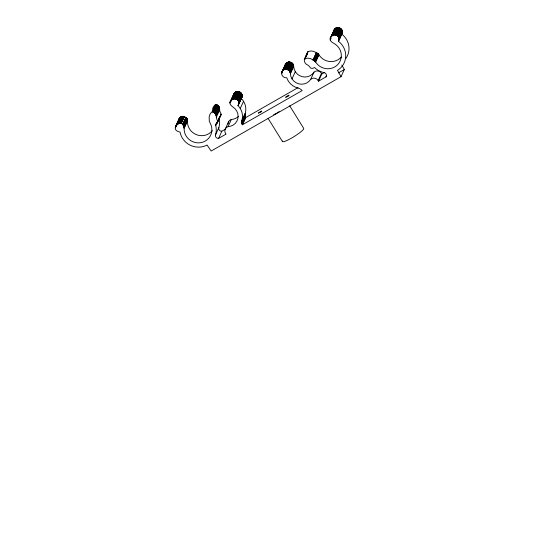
<?xml version="1.0" encoding="UTF-8"?>
<svg xmlns="http://www.w3.org/2000/svg" width="552" height="552" viewBox="0 0 552 552"><rect width="100%" height="100%" fill="white"/><g stroke="black" fill="none" stroke-linecap="round" stroke-linejoin="round"><path stroke-width="0.83" d="M217.529 122.365L215.397 124.359L215.763 125.628A18.388 17.705 24.7 0 1 215.535 134.84A2.794 2.698 24.7 0 0 218.557 138.38L226.058 134.115A17.167 16.532 24.7 0 1 225.589 133.543L225.492 133.349A4.789 4.609 24.7 0 1 228.059 126.643A11.033 10.626 24.7 0 0 237.843 118.735A11.033 10.626 24.7 0 0 232.889 106.991C222.422 99.519 243.032 94.219 238.009 105.66A15.442 14.876 24.7 0 1 242.107 119.846L241.817 122.275L242.356 124.8L302.199 90.542L300.143 88.886L297.783 87.975A15.442 14.876 24.7 0 1 286.75 77.756C283.555 78.384 280.526 74.761 281.955 71.76M233.42 95.737C233.51 88.203 245.833 92.501 241.314 98.47A15.442 14.876 24.7 0 1 245.412 112.656L245.122 115.085L245.661 117.61L242.356 124.8M307.581 53.282L307.899 51.653A8.252 7.949 24.7 0 1 316.289 52.785L318.042 53.765L319.332 55.407A13.972 13.455 24.7 0 0 341.336 57.104M282.024 71.608C283.935 67.309 290.98 69.511 290.407 74.065A11.033 10.626 24.7 0 0 298.798 83.842A11.033 10.626 24.7 0 0 310.693 79.336A4.789 4.609 24.7 0 1 318.049 80.364L318.18 80.537A17.167 16.532 24.7 0 1 318.483 81.206L325.956 76.9A2.794 2.698 24.7 0 0 324.155 72.657A18.388 17.705 24.7 0 1 315.613 68.462L314.626 67.551L312.701 68.358L310.672 68.165A11.033 10.626 24.7 0 0 307.761 65.026C304.821 64.287 302.151 58.457 306.705 58.27A8.252 7.949 24.7 0 1 312.984 59.975L314.737 60.948L316.027 62.597A13.972 13.455 24.7 0 0 337.789 64.549A13.972 13.455 24.7 0 0 334.057 43.491C321.768 37.253 342.005 29.028 338.548 41.372A18.388 17.705 24.7 0 1 337.831 70.18L337.513 70.373L341.046 76.68L211.168 151.027L207.083 145.038L206.752 145.21A18.388 17.705 24.7 0 1 180.049 132.107C167.208 129.354 184.175 115.782 184.126 129.32A13.972 13.455 24.7 0 0 201.625 142.499A13.972 13.455 24.7 0 0 210.195 123.179L209.305 121.302L209.249 119.356A8.252 7.949 24.7 0 1 212.203 111.732L215.508 104.542C218.302 104.749 219.862 107.592 219.661 110.165A11.033 10.626 24.7 0 0 221.152 114.119L221.179 114.16M345.835 58.519A18.388 17.705 24.7 0 0 341.854 34.183C345.248 28.621 334.712 24.495 333.677 31.133M212.341 130.672A13.972 13.455 24.7 0 1 197.05 134.909A13.972 13.455 24.7 0 1 187.432 122.13C189.129 116.431 179.462 113.836 178.717 119.977M212.203 111.732C214.997 111.939 216.556 114.781 216.356 117.355A11.033 10.626 24.7 0 0 217.84 121.302L217.619 122.158M220.924 114.975L221.186 114.119L217.053 123.11M285.26 64.577L284.929 66.537M175.543 126.511L179.414 118.121M175.439 126.946L179.683 117.769M175.391 127.388L179.835 117.604M175.384 127.609L180.166 117.293M175.391 127.836L180.338 117.155M177.213 124.214L180.525 117.024M177.406 124.09L180.711 116.907M177.606 123.979L180.911 116.796M177.806 123.883L181.111 116.693M178.013 123.793L181.318 116.603M178.227 123.717L181.532 116.527M178.441 123.648L181.746 116.458M178.662 123.593L181.967 116.403M178.889 123.544L182.195 116.362M179.11 123.517L182.415 116.327M179.338 123.489L182.65 116.306M179.572 123.482L182.878 116.299M179.8 123.482L183.105 116.299M180.028 123.496L183.333 116.313M180.256 123.524L183.561 116.341M180.483 123.558L183.788 116.375M180.711 123.607L184.016 116.424M180.932 123.669L184.237 116.486M181.153 123.738L184.458 116.555M182.553 124.531L185.858 117.348M182.726 124.683L186.031 117.5M182.891 124.842L186.197 117.659M183.05 125.014L186.355 117.824M183.195 125.187L186.5 118.004M183.333 125.373L186.638 118.183M183.464 125.559L186.769 118.376M183.581 125.752L186.887 118.57M183.692 125.953L186.997 118.77M183.788 126.16L187.093 118.977M183.878 126.373L187.183 119.184M183.947 126.587L187.252 119.398M184.016 126.801L187.321 119.611M184.064 127.022L187.369 119.832M184.106 127.243L187.411 120.053M184.133 127.464L187.438 120.281M184.154 127.912L187.459 120.502M184.147 128.14L187.452 120.95M212.375 111.752L215.68 104.563M212.548 111.78L215.853 104.597M212.713 111.814L216.018 104.632M212.886 111.856L216.191 104.673M213.051 111.904L216.356 104.721M213.217 111.959L216.522 104.77M213.376 112.021L216.681 104.832M213.534 112.084L216.839 104.901M213.693 112.159L216.998 104.97M213.852 112.235L217.157 105.052M213.997 112.318L217.309 105.135M214.148 112.408L217.453 105.225M214.293 112.504L217.598 105.322M214.431 112.608L217.736 105.418M214.569 112.711L217.874 105.522M214.7 112.822L218.005 105.639M214.832 112.939L218.137 105.749M214.956 113.056L218.261 105.874M215.073 113.181L218.378 105.998M215.19 113.312L218.495 106.129M215.294 113.443L218.599 106.26M215.397 113.581L218.702 106.398M215.494 113.726L218.799 106.536M215.59 113.871L218.896 106.681M215.673 114.016L218.978 106.833M215.756 114.167L219.061 106.978M215.832 114.319L219.137 107.136M215.901 114.478L219.206 107.288M215.963 114.637L219.268 107.447M216.067 114.961L219.323 107.605M216.108 115.12L219.413 107.937M216.142 115.285L219.448 108.102M216.17 115.451L219.482 108.268M216.198 115.623L219.503 108.433M216.218 115.954L219.517 108.599M216.329 117.176L219.634 109.986M216.418 123.745L217.412 121.592M218.406 119.432L219.724 116.555M216.591 123.6L217.585 121.44M218.247 120.005L220.834 115.175M215.763 125.628L220.213 116.092M217.309 122.751L221.083 114.554M230.377 101.451L233.965 93.661M230.191 102.092L234.338 93.109M230.143 102.424L234.559 92.853M230.115 102.755L234.8 92.626M230.115 102.92L231.109 100.768M231.626 99.698L234.931 92.515M215.535 134.84L218.84 127.657A18.388 17.705 24.7 0 0 219.068 118.438M231.757 99.595L235.2 92.308M232.033 99.408L235.338 92.218M232.178 99.319L235.483 92.129M232.323 99.236L235.635 92.046M232.475 99.16L235.78 91.97M232.633 99.091L235.939 91.901M232.785 99.022L236.097 91.839M232.951 98.967L236.256 91.777M233.11 98.911L236.415 91.729M233.275 98.87L236.58 91.68M233.441 98.829L236.746 91.646M233.606 98.794L236.911 91.611M233.779 98.773L237.084 91.584M233.951 98.753L237.256 91.563M234.117 98.739L237.422 91.549M234.29 98.732L237.595 91.542M234.462 98.732L237.767 91.542M234.635 98.739L237.94 91.549M234.807 98.753L238.112 91.563M234.98 98.773L238.285 91.584M235.152 98.801L238.457 91.611M235.318 98.829L238.623 91.646M235.49 98.87L238.795 91.68M235.656 98.918L238.961 91.729M235.821 98.967L239.126 91.784M235.98 99.029L239.292 91.839M236.146 99.091L239.451 91.901M236.304 99.16L239.609 91.977M236.456 99.236L239.761 92.053M218.557 138.38L221.863 131.197L225.271 129.258M236.608 99.319L239.913 92.136M236.76 99.408L240.065 92.218M236.905 99.498L240.21 92.315M237.049 99.601L240.355 92.412M237.187 99.705L240.493 92.515M237.319 99.815L240.624 92.626M237.45 99.926L240.755 92.743M237.574 100.043L240.879 92.86M237.698 100.167L241.003 92.984M237.808 100.298L241.114 93.109M237.919 100.43L241.224 93.24M238.022 100.567L241.334 93.378M238.126 100.705L241.431 93.516M225.264 129.009L228.569 121.82M238.222 100.85L241.528 93.661M238.305 100.995L241.61 93.805M238.388 101.147L241.693 93.957M238.464 101.299L241.769 94.109M238.54 101.451L241.845 94.268M238.602 101.609L241.907 94.42M238.657 101.768L241.962 94.585M238.712 101.934L242.017 94.744M238.754 102.092L242.059 94.909M238.795 102.258L242.1 95.075M238.823 102.424L242.128 95.241M238.871 102.762L242.155 95.406M238.878 102.927L242.183 95.737M228.059 126.643L231.364 119.453A11.033 10.626 24.7 0 0 238.25 116.534M238.885 103.265L242.19 95.91M238.857 103.597L242.176 96.241M238.009 105.66L242.142 96.579M238.167 105.46L242.038 97.069M240.251 108.482L243.556 101.292M241.962 120.439L245.267 113.25M241.866 121.047L245.212 113.553M241.831 121.35L245.136 114.16M241.817 121.654L245.122 114.471M241.81 121.964L245.116 114.781M241.817 122.275L245.122 115.085M241.838 122.578L245.143 115.396M241.866 122.889L245.171 115.699M241.914 123.193L245.219 116.01M241.969 123.496L245.274 116.313M242.038 123.8L245.343 116.617M242.114 124.103L245.419 116.914M242.211 124.4L245.516 117.21M242.314 124.69L245.619 117.507M281.782 72.229L285.577 63.991C287.847 60.189 294.244 62.583 293.712 66.875A11.033 10.626 24.7 0 0 302.103 76.652A11.033 10.626 24.7 0 0 313.998 72.153A4.789 4.609 24.7 0 1 321.354 73.174L321.485 73.347A17.167 16.532 24.7 0 1 321.788 74.023L318.483 81.206M281.672 72.719L285.874 63.584M281.63 73.05L286.095 63.335M281.61 73.388L286.343 63.107M281.617 73.554L282.279 72.119M283.162 70.187L286.467 62.997M283.3 70.083L286.743 62.797M283.576 69.897L286.881 62.707M283.721 69.807L287.026 62.624M283.873 69.731L287.178 62.542M284.025 69.656L287.33 62.466M284.176 69.586L287.488 62.404M284.335 69.524L287.64 62.341M284.501 69.469L287.806 62.279M284.659 69.421L287.965 62.231M284.825 69.373L288.13 62.19M284.991 69.338L288.296 62.155M285.163 69.31L288.468 62.121M285.329 69.283L288.634 62.1M285.501 69.269L288.806 62.079M285.674 69.255L288.979 62.072M285.846 69.248L289.151 62.066M286.019 69.255L289.324 62.066M286.191 69.262L289.496 62.072M286.364 69.276L289.669 62.093M286.529 69.297L289.834 62.114M286.702 69.331L290.007 62.141M286.874 69.366L290.179 62.176M287.04 69.407L290.345 62.217M287.206 69.455L290.511 62.266M287.371 69.504L290.676 62.321M287.53 69.566L290.842 62.383M287.695 69.635L291.001 62.445M287.847 69.704L291.159 62.521M288.006 69.787L291.311 62.597M288.158 69.869L291.463 62.68M288.303 69.959L291.608 62.769M288.448 70.056L291.753 62.866M288.592 70.152L291.898 62.969M288.724 70.263L292.036 63.073M288.862 70.373L292.167 63.183M288.986 70.483L292.291 63.301M289.11 70.608L292.415 63.418M289.227 70.732L292.532 63.542M289.345 70.863L292.65 63.673M289.455 70.994L292.76 63.804M289.558 71.132L292.864 63.942M289.655 71.27L292.96 64.087M289.745 71.415L293.05 64.232M289.834 71.567L293.14 64.377M289.91 71.712L293.215 64.529M289.986 71.87L293.291 64.681M290.055 72.022L293.36 64.839M290.117 72.181L293.422 64.998M290.173 72.346L293.478 65.157M290.221 72.505L293.526 65.322M290.262 72.671L293.567 65.481M290.304 72.836L293.609 65.647M290.331 73.002L293.636 65.812M290.366 73.333L293.657 65.985M290.38 73.506L293.685 66.316M292.001 78.853L295.306 71.663M304.428 59.312L307.899 51.653M304.352 59.637L307.692 52.288M304.614 59.416L307.602 52.785M304.607 59.581L307.25 53.834M306.263 56.325L307.25 54.172M312.984 59.975L316.289 52.785M313.129 60.058L316.434 52.875M313.35 60.133L316.655 52.944M313.564 60.216L316.869 53.033M313.777 60.313L317.083 53.13M313.978 60.423L317.283 53.233M314.178 60.541L317.483 53.351M314.371 60.665L317.676 53.482M314.557 60.803L317.862 53.62M314.737 60.948L318.042 53.765M314.909 61.106L318.214 53.917M315.068 61.265L318.373 54.082M315.226 61.438L318.532 54.248M315.371 61.617L318.676 54.427M315.502 61.796L318.808 54.614M315.627 61.99L318.932 54.807M310.693 79.336L313.998 72.153M330.462 37.881L334.436 29.304M330.365 38.323L334.719 28.959M331.573 35.983L334.878 28.801M331.738 35.832L335.043 28.649M331.911 35.694L335.216 28.504M332.09 35.556L335.395 28.373M332.276 35.438L335.588 28.249M330.427 39.882L331.09 38.447M332.476 35.321L335.782 28.138M332.677 35.218L335.982 28.035M332.884 35.128L336.189 27.938M333.091 35.045L336.396 27.855M333.304 34.969L336.616 27.786M333.525 34.914L336.83 27.724M333.753 34.866L337.058 27.676M333.974 34.824L337.279 27.641M334.202 34.804L337.507 27.614M334.429 34.79L337.734 27.6M334.664 34.79L337.969 27.6M334.892 34.797L338.197 27.607M335.119 34.817L338.424 27.634M335.347 34.852L338.652 27.662M335.575 34.893L338.88 27.71M335.795 34.955L339.1 27.766M336.016 35.017L339.321 27.835M336.237 35.1L339.542 27.91M336.451 35.19L339.756 28M336.658 35.287L339.963 28.104M336.858 35.397L340.163 28.214M337.058 35.521L340.363 28.331M337.244 35.652L340.549 28.462M337.431 35.79L340.736 28.601M337.61 35.935L340.915 28.752M337.776 36.094L341.081 28.911M337.934 36.259L341.239 29.07M338.086 36.432L341.391 29.249M338.231 36.611L341.536 29.428M318.18 80.537L321.485 73.347M338.362 36.798L341.667 29.615M338.479 36.991L341.785 29.808M338.597 37.191L341.902 30.008M338.693 37.398L341.998 30.208M338.783 37.605L342.088 30.415M338.866 37.819L342.171 30.629M338.928 38.033L342.24 30.843M338.99 38.254L342.295 31.064M339.031 38.474L342.337 31.285M339.066 38.695L342.371 31.505M339.087 38.916L342.392 31.733M339.094 39.144L342.399 31.954M339.073 39.592L342.392 32.182M339.004 40.034L342.35 32.623M338.528 41.269L342.261 33.058M325.956 76.9L326.618 75.458M341.046 76.68L344.351 69.49L341.819 65.101M285.329 64.425L285.577 63.991M215.508 104.542L213.983 106.06A8.252 7.949 24.7 0 0 212.548 109.303M321.788 74.023L324.507 72.457M245.661 117.61L298.025 87.637M338.383 72.912L344.351 69.49M289.697 105.798L303.662 128.326A12.503 1.904 -31.8 0 1 293.071 137.206A12.503 1.904 -31.8 0 1 282.5 141.022M268.079 118.356L282.5 141.609M228.128 124.007A4.789 4.609 24.7 0 1 231.364 119.453M221.863 131.197A2.794 2.698 24.7 0 1 218.84 127.657M279.139 111.642A12.503 1.904 -31.8 0 1 277.049 112.912M276.359 113.312A12.503 1.904 -31.8 0 1 273.668 114.775M258.426 113.063C262.938 112.001 262.987 108.992 258.426 113.063M285.715 97.228C290.021 96.248 290.518 93.136 285.75 97.166"/></g></svg>
